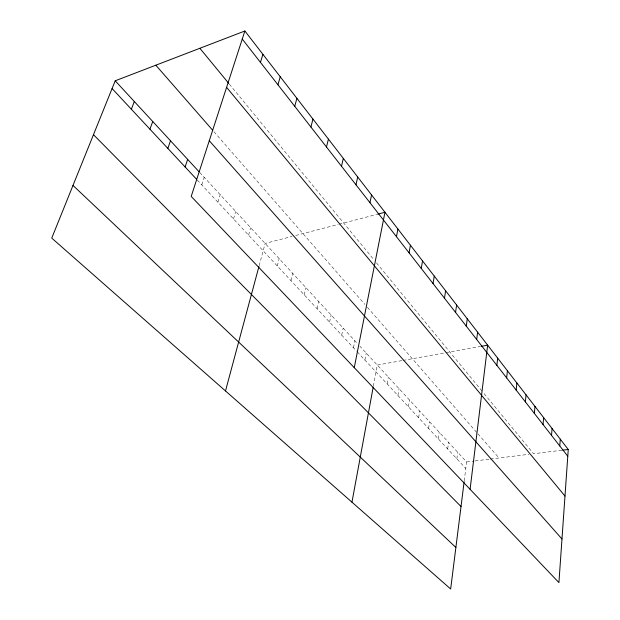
<?xml version="1.0" encoding="UTF-8"?>
<svg xmlns="http://www.w3.org/2000/svg" width="620" height="620" viewBox="0 0 620 620"><rect width="100%" height="100%" fill="white"/><g stroke="black" fill="none" stroke-linecap="round" stroke-linejoin="round"><path stroke-width="0.46" stroke-dasharray="3.1 2.33" d="M464.248 480.818L466.612 461.962L359.91 346.224M456.863 458.823L457.715 452.313M447.679 448.973L448.578 442.401M438.262 438.851L439.208 432.233M428.583 428.459L429.575 421.794M418.639 417.779L419.686 411.06M408.417 406.805L409.518 400.032M397.916 395.513L399.071 388.701M387.105 383.912L388.322 377.045M373.356 386.237L377.262 365.048L402.078 360.577M364.885 360.042L366.226 353.067M353.454 347.766L354.865 340.744M341.697 335.133L343.17 328.065M329.584 322.121L331.134 315.007M317.099 308.721L318.726 301.553M304.242 294.903L305.947 287.688M290.974 280.659L292.764 273.397M277.287 265.964L279.171 258.649M259.168 265.662L265.143 243.428L292.051 236.429M248.574 235.12L250.658 227.71M233.5 218.93L235.685 211.474M217.922 202.197L220.216 194.696M201.802 184.884L204.213 177.335M295.694 235.484L338.063 224.471M338.993 224.231L376.797 214.404M403.008 360.414L445.09 352.834M446.036 352.664L480.384 346.479M466.612 461.962L474.184 461.04M475.129 460.924L489.428 459.164M490.389 459.048L528.992 454.305M561.813 450.267L533.58 453.739L483.127 392.445M197.307 180.056L356.632 351.176M357.267 351.858L465.806 468.433M199.756 172.5L357.384 343.488M213.962 131.727L364.854 304.412M367.397 307.326L477.322 433.132M477.927 433.822L499.038 457.979M229.33 84.088L374.108 259.989M376.487 262.88L482.531 391.716"/><path stroke-width="0.93" d="M568.253 449.477L558.922 582.606L191.208 196.416L244.877 31L568.253 449.477L562.735 450.159M559.767 445.958L560.279 439.154M551.529 435.395L552.079 428.536M543.058 424.545L543.647 417.632M534.347 413.377L534.975 406.41M525.38 401.892L526.054 394.87M516.15 390.065L516.879 382.99M506.649 377.89L507.424 370.752M496.86 365.343L497.689 358.159M470.092 489.32L487.653 345.17L481.291 346.317M464.132 481.763L450.663 589L51.747 238.103L115.212 80.802L244.877 31M476.679 339.481L477.617 332.18M466.279 326.143L467.279 318.796M455.553 312.403L456.614 305.001M444.486 298.22L445.61 290.764M433.062 283.58L434.256 276.071M421.267 268.46L422.538 260.904M409.076 252.836L410.425 245.233M351.959 502.177L373.178 387.19M396.474 236.693L397.908 229.028M354.253 367.652L384.966 212.28L377.704 214.163M369.946 202.701L371.566 194.944M355.981 184.791L357.694 176.987M341.496 166.238L343.325 158.394M326.484 147.002L328.422 139.113M310.907 127.038L312.961 119.11M225.502 390.941L258.92 266.592M294.733 106.315L296.918 98.34M277.93 84.769L280.248 76.764M260.454 62.372L262.911 54.335M185.117 166.966L187.659 159.379M167.834 148.405L170.508 140.779M149.931 129.169L152.745 121.505M131.363 109.228L134.323 101.525M72.997 185.434L455.878 547.491M93.473 134.687L461.017 506.532M112.096 88.536L196.664 179.366M115.212 80.802L199.121 171.81M209.281 140.709L561.976 538.997M155.829 65.201L212.714 130.301M226.595 87.343L564.99 496.07M199.865 48.29L228.718 83.344M242.265 39.068L567.781 456.227"/></g></svg>
